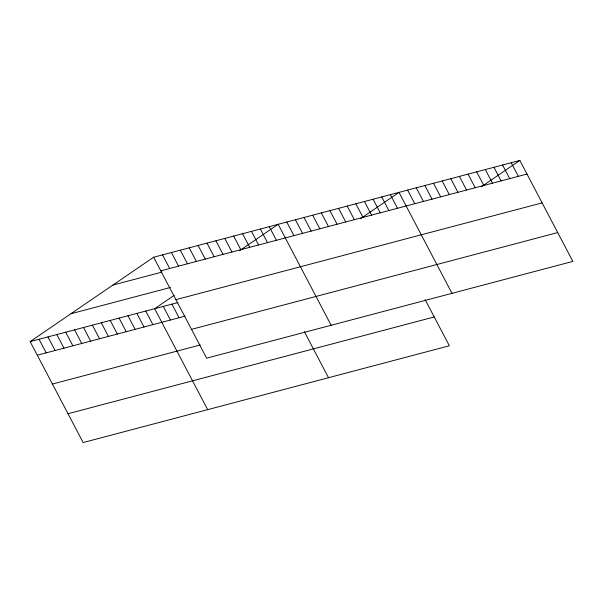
<?xml version="1.0" encoding="UTF-8"?>
<svg xmlns="http://www.w3.org/2000/svg" width="603" height="603" viewBox="0 0 603 603"><rect width="100%" height="100%" fill="white"/><g stroke="black" fill="none" stroke-linecap="round" stroke-linejoin="round"><path stroke-width="0.9" d="M425.138 299.631L449.363 345.775L83.154 442.557L30.15 341.607L153.637 257.225L519.846 160.443L572.85 261.393L206.633 358.174L153.637 257.225M174.312 295.274L154.662 308.698L207.666 409.648M239.579 250.675L278.149 224.324L331.153 325.273M360.436 218.738L398.998 192.38L452.001 293.337M481.284 186.802L519.846 160.443M160.782 270.837L526.992 174.056M112.889 285.068L161.8 272.141M70.898 313.756L170.513 287.435M175.91 299.653L542.127 202.879M30.15 341.607L177.968 302.54M37.296 355.212L185.113 316.145M191.505 329.351L557.715 232.577M52.431 384.036L200.249 344.969M68.018 413.733L434.235 316.952M511.216 162.727L518.361 176.34M502.585 165.011L509.731 178.616M493.955 167.287L501.101 180.9M485.325 169.571L492.463 183.184M476.687 171.855L483.832 185.46M468.056 174.131L475.202 187.744M459.426 176.415L466.571 190.02M450.795 178.699L457.941 192.304M442.157 180.975L449.303 194.588M433.527 183.259L440.672 196.864M424.896 185.543L432.042 199.148M416.266 187.819L423.412 201.432M407.628 190.103L414.774 203.708M390.367 194.663L397.513 208.276M381.737 196.947L388.882 210.553M373.106 199.224L380.244 212.836M364.468 201.508L371.614 215.12M355.838 203.791L362.983 217.397M347.207 206.068L354.353 219.68M338.577 208.352L345.723 221.964M329.939 210.635L337.085 224.241M321.309 212.912L328.454 226.524M312.678 215.196L319.824 228.801M304.048 217.479L311.193 231.085M295.41 219.756L302.555 233.369M286.779 222.04L293.925 235.645M269.255 226.668L276.4 240.28M260.36 229.019L267.506 242.632M304.289 331.567L328.514 377.712M251.466 231.371L258.612 244.984M242.572 233.723L249.717 247.328M233.678 236.075L240.823 249.68M224.783 238.419L231.929 252.031M215.889 240.77L223.035 254.383M207.002 243.122L214.14 256.735M198.108 245.474L205.254 259.079M189.214 247.825L196.359 261.431M180.32 250.177L187.465 263.782M171.425 252.521L178.571 266.134M162.531 254.873L169.677 268.486M171.93 304.138L179.068 317.743M163.292 306.414L170.438 320.027M145.768 311.05L152.913 324.655M136.873 313.402L144.019 327.007M127.979 315.753L135.125 329.359M119.085 318.098L126.231 331.71M110.191 320.449L117.336 334.062M101.296 322.801L108.442 336.414M92.41 325.153L99.548 338.758M83.516 327.504L90.661 341.11M74.621 329.849L81.767 343.461M65.727 332.2L72.873 345.813M56.833 334.552L63.978 348.165M47.939 336.904L55.084 350.509M39.044 339.255L46.19 352.861"/></g></svg>
